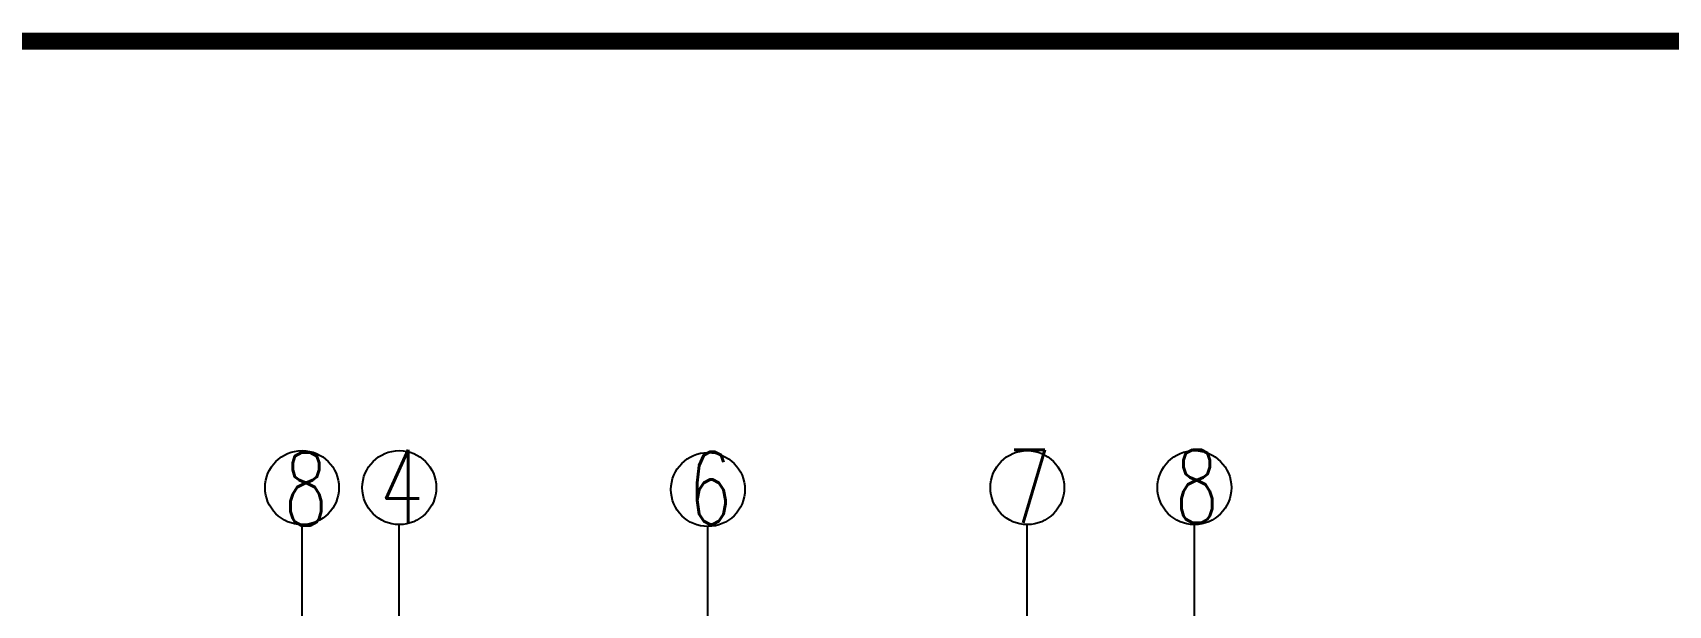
# Model space of a CAD drawing. Extents: x 5781 to 12795, y 1434 to 2653.
# Drawn here: x 8751.7 to 8819, y 2060.9 to 2084.5 of the extents above; entities that cross this region are included whole.
import ezdxf

# ---------------------------------------------------------------- set-up
doc = ezdxf.new("R2010")
doc.units = 0
doc.header["$LTSCALE"] = 5
doc.layers.get('0').update_dxf_attribs({"linetype": 'CONTINUOUS'})
doc.layers.add('图框', color=7, linetype='CONTINUOUS')
doc.layers.add('文字字符', color=7, linetype='CONTINUOUS')
doc.styles.get("Standard").update_dxf_attribs({"font": 'simplex1.shx', "width": 0.7, "bigfont": 'hztxt.shx'})

msp = doc.modelspace()

# ---------------------------------------------------------------- linework, layer by layer
at = {"color": 3}
for p, q in [((8762.7552, 2050.9162), (8762.7552, 2064.255)), ((8766.7604, 2046.4664), (8766.7604, 2064.2591)), ((8779.4592, 2046.4867), (8779.4592, 2064.1872)), ((8792.6171, 2055.5822), (8792.6171, 2064.2654)), ((8799.497, 2050.9162), (8799.497, 2064.255))]:
    msp.add_line(p, q, dxfattribs=at)
for centre in [(8762.7552, 2065.7875), (8766.7604, 2065.7875), (8792.6171, 2065.7875), (8799.497, 2065.7875), (8779.4677, 2065.7093)]:
    msp.add_circle(centre, 1.5221, dxfattribs=at)
at = {"layer": '图框', "const_width": 0.7}
msp.add_lwpolyline([(9029.7937, 2084.1667), (8649.7937, 2084.1667), (8649.7937, 1807.1667), (9029.7937, 1807.1667), (9029.7937, 2084.1667)], dxfattribs=at)

# ---------------------------------------------------------------- texts
at = {"layer": '文字字符', "color": 7, "width": 0.7}
for s, p in [('4', (8765.9547, 2064.345)), ('7', (8791.8114, 2064.345)), ('8', (8798.6913, 2064.345)), ('8', (8762.0165, 2064.2316)), ('6', (8778.662, 2064.2668))]:
    msp.add_text(s, height=3, dxfattribs=at).set_placement(p)

doc.saveas('drawing.dxf')
